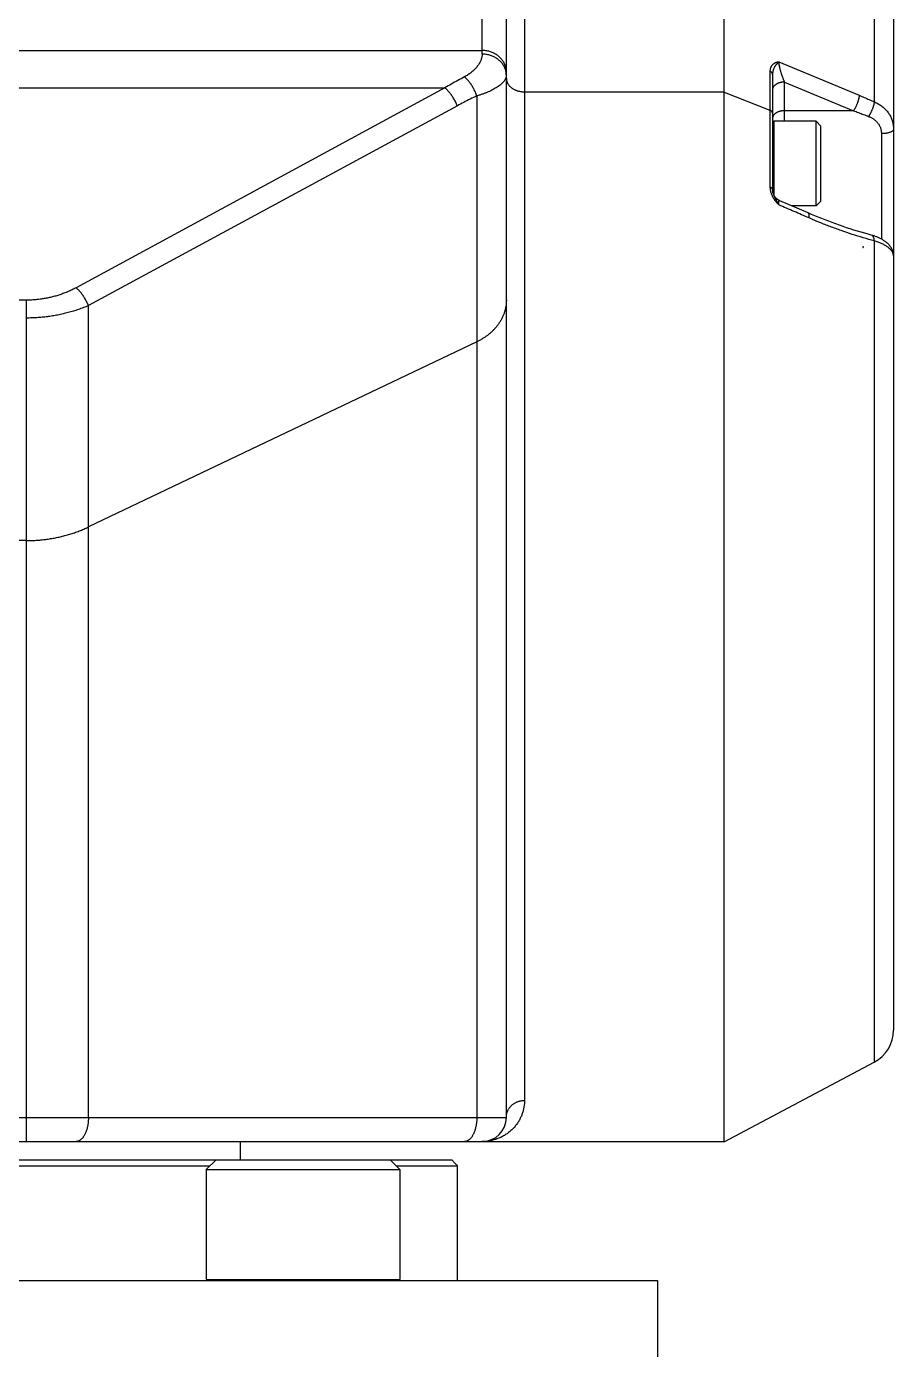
# Model space of a CAD drawing. Extents: x 0 to 3364, y 0 to 2376.
# Drawn here: x 2439.7 to 2511.3, y 1121.1 to 1230.5 of the extents above; entities that cross this region are included whole.
import ezdxf

# ---------------------------------------------------------------- set-up
doc = ezdxf.new("R2010")
doc.units = 0
doc.header["$LTSCALE"] = 185.02
doc.layers.get('0').update_dxf_attribs({"linetype": 'CONTINUOUS'})

msp = doc.modelspace()

# ---------------------------------------------------------------- linework, layer by layer
for p, q in [((2497.3439, 1138.2663), (2497.3439, 1318.3014)), ((2511.3439, 1309.0198), (2511.3439, 1147.5128)), ((2509.7524, 1294.8141), (2509.7524, 1224.2545)), ((2477.3439, 1228.1983), (2477.3439, 1240.3554)), ((2479.3439, 1140.3014), (2479.3439, 1240.3014)), ((2480.8439, 1239.198), (2480.8439, 1141.6995)), ((2347.3439, 1228.5001), (2477.3439, 1228.5001)), ((2501.8745, 1227.5522), (2508.5044, 1224.7928)), ((2501.1317, 1226.7798), (2501.1317, 1217.2084)), ((2501.3439, 1226.5199), (2501.3439, 1216.9954)), ((2350.4176, 1225.4104), (2474.2702, 1225.4104)), ((2474.2702, 1225.4104), (2443.7805, 1208.8872)), ((2480.8439, 1225.0827), (2497.3439, 1225.0827)), ((2497.3439, 1225.0475), (2501.1317, 1223.566)), ((2502.3439, 1225.8872), (2508.0349, 1223.5186)), ((2502.3439, 1222.6457), (2502.3439, 1225.8872)), ((2476.9042, 1224.7435), (2476.9042, 1140.3014)), ((2475.2943, 1223.9305), (2444.8046, 1207.4073)), ((2508.0349, 1223.5186), (2502.3439, 1223.5186)), ((2504.9439, 1222.6457), (2501.4439, 1222.6457)), ((2501.4439, 1222.6457), (2501.4439, 1216.5621)), ((2505.3439, 1222.2457), (2504.9439, 1222.6457)), ((2504.9439, 1215.6457), (2504.9439, 1222.6457)), ((2505.3439, 1216.0457), (2505.3439, 1222.2457)), ((2510.3439, 1221.6239), (2510.3439, 1212.909)), ((2504.2911, 1215.0658), (2501.9472, 1216.0799)), ((2504.9439, 1215.6457), (2502.9514, 1215.6457)), ((2505.3439, 1216.0457), (2504.9439, 1215.6457)), ((2508.7934, 1212.2315), (2508.8439, 1212.2315)), ((2508.8439, 1212.2852), (2508.8439, 1212.2142)), ((2509.7524, 1212.7562), (2509.7524, 1144.8639)), ((2439.6841, 1207.8614), (2417.5259, 1207.8614)), ((2439.6841, 1138.3014), (2439.6841, 1207.8614)), ((2444.8046, 1140.3014), (2444.8046, 1207.4073)), ((2476.9042, 1204.4177), (2444.8046, 1189.1096)), ((2439.6841, 1187.9813), (2385.0037, 1187.9813)), ((2497.3439, 1138.2663), (2509.7524, 1144.8639)), ((2345.3439, 1140.3014), (2479.3439, 1140.3014)), ((2327.3439, 1138.3014), (2497.3439, 1138.3014)), ((2457.3439, 1138.3014), (2457.3439, 1136.8014)), ((2349.8443, 1136.8014), (2474.8438, 1136.8014)), ((2455.3485, 1136.8014), (2454.5485, 1136.0014)), ((2469.7485, 1136.8014), (2470.5485, 1136.0014)), ((2415.0489, 1136.3011), (2454.8482, 1136.3011)), ((2454.5485, 1136.0014), (2470.5485, 1136.0014)), ((2454.5485, 1136.0014), (2454.5485, 1126.9014)), ((2470.2488, 1136.3011), (2475.2858, 1136.3011)), ((2470.5485, 1136.0014), (2470.5485, 1126.9014)), ((2475.2858, 1136.3011), (2475.2858, 1126.8014)), ((2332.8441, 1126.8014), (2491.8438, 1126.8014)), ((2454.5485, 1126.9014), (2470.5485, 1126.9014)), ((2454.5485, 1126.9014), (2454.6485, 1126.8014)), ((2470.5485, 1126.9014), (2470.4485, 1126.8014)), ((2491.8439, 1126.8014), (2491.8439, 1110.1014))]:
    msp.add_line(p, q)
for points in [[(2501.9472, 1216.0799), (2501.938, 1216.0839), (2501.9142, 1216.0949), (2501.8907, 1216.1065), (2501.8675, 1216.1186), (2501.8446, 1216.1314), (2501.8221, 1216.1448), (2501.7999, 1216.1588), (2501.7781, 1216.1733), (2501.7567, 1216.1884), (2501.7357, 1216.2041), (2501.7151, 1216.2203), (2501.695, 1216.237), (2501.6753, 1216.2543), (2501.656, 1216.2721), (2501.6372, 1216.2904), (2501.6189, 1216.3091), (2501.6011, 1216.3283), (2501.5838, 1216.348), (2501.5671, 1216.3682), (2501.5509, 1216.3887), (2501.5352, 1216.4097), (2501.52, 1216.4311), (2501.5055, 1216.4529), (2501.4915, 1216.4751), (2501.4781, 1216.4976), (2501.4653, 1216.5204), (2501.4531, 1216.5436), (2501.4415, 1216.5671), (2501.4305, 1216.5909), (2501.4201, 1216.615), (2501.4104, 1216.6393), (2501.4014, 1216.6639), (2501.3929, 1216.6887), (2501.3852, 1216.7137), (2501.378, 1216.7389), (2501.3716, 1216.7643), (2501.3658, 1216.7899), (2501.3607, 1216.8156), (2501.3563, 1216.8414), (2501.3525, 1216.8673), (2501.3494, 1216.8934), (2501.349, 1216.8979)], [(2509.2601, 1213.3015), (2508.9614, 1213.3864), (2508.6626, 1213.474), (2508.3635, 1213.5643), (2508.0643, 1213.6573), (2507.7656, 1213.7529), (2507.4674, 1213.851), (2507.1698, 1213.9515), (2506.8733, 1214.0544), (2506.5779, 1214.1595), (2506.2836, 1214.2669), (2505.991, 1214.3764), (2505.7001, 1214.4878), (2505.411, 1214.6012), (2505.1242, 1214.7163), (2504.8399, 1214.833), (2504.5579, 1214.9514), (2504.2911, 1215.0658)], [(2511.3439, 1211.5239), (2511.3439, 1211.5374), (2511.343, 1211.5711), (2511.3412, 1211.6046), (2511.3386, 1211.6379), (2511.335, 1211.671), (2511.3305, 1211.704), (2511.3251, 1211.7371), (2511.3187, 1211.77), (2511.3115, 1211.803), (2511.3033, 1211.8361), (2511.2941, 1211.8692), (2511.2839, 1211.9024), (2511.2727, 1211.9358), (2511.2604, 1211.9692), (2511.2471, 1212.0027), (2511.2326, 1212.0363), (2511.2171, 1212.07), (2511.2004, 1212.1034), (2511.1828, 1212.1367), (2511.1641, 1212.1698), (2511.1444, 1212.2026), (2511.1237, 1212.2351), (2511.1021, 1212.2672), (2511.0795, 1212.2989), (2511.0562, 1212.3301), (2511.0319, 1212.3609), (2511.0067, 1212.3914), (2510.9807, 1212.4214), (2510.9537, 1212.4512), (2510.9256, 1212.4807), (2510.8963, 1212.5102), (2510.8658, 1212.5395), (2510.834, 1212.5689), (2510.8007, 1212.5983), (2510.7658, 1212.6277), (2510.7294, 1212.6572), (2510.6912, 1212.6868), (2510.6513, 1212.7165), (2510.6099, 1212.7459), (2510.5671, 1212.7751), (2510.5227, 1212.804), (2510.4769, 1212.8326), (2510.4299, 1212.8607), (2510.3815, 1212.8884), (2510.3321, 1212.9155), (2510.2815, 1212.942), (2510.2299, 1212.9679), (2510.1775, 1212.9931), (2510.1244, 1213.0175), (2510.0706, 1213.0411), (2510.0163, 1213.0639), (2509.9618, 1213.0858), (2509.9069, 1213.1068), (2509.8522, 1213.1269), (2509.7975, 1213.146), (2509.743, 1213.1641), (2509.689, 1213.1812), (2509.6358, 1213.1974), (2509.5833, 1213.2125), (2509.2601, 1213.3015)]]:
    msp.add_lwpolyline(points)
for centre, radius, start, end in [((2501.4439, 1222.5457), 0.1, 90, 180), ((2508.3439, 1147.5128), 3, 298, 360), ((2477.3439, 1140.3014), 2, 270, 360)]:
    msp.add_arc(centre, radius, start, end)
for points, start_tangent, end_tangent in [([(2479.3439, 1226.7113), (2479.3378, 1226.8516), (2479.3193, 1226.9911), (2479.2887, 1227.1289), (2479.2461, 1227.2641), (2479.1917, 1227.3958), (2479.126, 1227.5234), (2479.0492, 1227.6459), (2478.962, 1227.7627), (2478.8648, 1227.873), (2478.7582, 1227.9762), (2478.6428, 1228.0715), (2478.5195, 1228.1585), (2478.3889, 1228.2365), (2478.2519, 1228.3052), (2478.1093, 1228.364), (2477.962, 1228.4126), (2477.8108, 1228.4507), (2477.6568, 1228.4781), (2477.5009, 1228.4946), (2477.3439, 1228.5001)], (0, 1), (-1, 0)), ([(2477.3439, 1228.1983), (2477.3384, 1228.0868), (2477.3216, 1227.9723), (2477.2936, 1227.8552), (2477.2544, 1227.736), (2477.2042, 1227.6153), (2477.143, 1227.4938), (2477.0713, 1227.3721), (2476.9892, 1227.251), (2476.8972, 1227.1312), (2476.7959, 1227.0135), (2476.6858, 1226.8987), (2476.5677, 1226.7878), (2476.4421, 1226.6813), (2476.3099, 1226.5801), (2476.1716, 1226.4847), (2476.0281, 1226.3958), (2475.8801, 1226.3137)], (-0.00000253, -1), (-0.88629912, -0.46311323)), ([(2479.3439, 1226.4397), (2479.3378, 1226.5776), (2479.3193, 1226.7148), (2479.2887, 1226.8502), (2479.2461, 1226.9831), (2479.1917, 1227.1127), (2479.126, 1227.2381), (2479.0492, 1227.3586), (2478.962, 1227.4734), (2478.8648, 1227.5818), (2478.7582, 1227.6832), (2478.6428, 1227.777), (2478.5195, 1227.8625), (2478.3889, 1227.9392), (2478.2519, 1228.0067), (2478.1093, 1228.0645), (2477.962, 1228.1123), (2477.8108, 1228.1497), (2477.6568, 1228.1767), (2477.5009, 1228.1929), (2477.3439, 1228.1983)], (0, 1), (-1, 0)), ([(2501.8745, 1227.5522), (2501.851, 1227.5493), (2501.8282, 1227.5461), (2501.8054, 1227.5425), (2501.7819, 1227.5383), (2501.7571, 1227.5333), (2501.7302, 1227.5273), (2501.7009, 1227.5198), (2501.6693, 1227.5107), (2501.6355, 1227.4996), (2501.5989, 1227.486), (2501.5592, 1227.4691), (2501.5169, 1227.4483), (2501.4715, 1227.4224), (2501.4233, 1227.3901), (2501.3724, 1227.3494), (2501.3202, 1227.2985), (2501.2716, 1227.2394), (2501.2294, 1227.1742), (2501.1945, 1227.1039), (2501.1672, 1227.0289), (2501.1475, 1226.9495), (2501.1357, 1226.8663), (2501.1317, 1226.7798)], (-0.99388801, -0.11039306), (-0.00000279, -1)), ([(2501.8745, 1227.5522), (2501.8577, 1227.5388), (2501.8414, 1227.5253), (2501.8251, 1227.5114), (2501.8084, 1227.4966), (2501.7906, 1227.4804), (2501.7714, 1227.4623), (2501.7505, 1227.4418), (2501.7279, 1227.419), (2501.7038, 1227.3934), (2501.6776, 1227.3644), (2501.6493, 1227.3314), (2501.6191, 1227.294), (2501.5866, 1227.251), (2501.5522, 1227.2013), (2501.5158, 1227.1433), (2501.4786, 1227.0761), (2501.4439, 1227.003), (2501.4137, 1226.9268), (2501.3888, 1226.8487), (2501.3693, 1226.7688), (2501.3552, 1226.6872), (2501.3468, 1226.6041), (2501.3439, 1226.5199)], (-0.78865069, -0.61484152), (-0.00000123, -1)), ([(2502.3439, 1225.8872), (2502.3107, 1225.9651), (2502.2776, 1226.0457), (2502.245, 1226.1284), (2502.213, 1226.2126), (2502.1819, 1226.2978), (2502.1516, 1226.3836), (2502.1226, 1226.4693), (2502.0948, 1226.5545), (2502.0684, 1226.6387), (2502.0435, 1226.7216), (2502.0201, 1226.8027), (2501.9985, 1226.8817), (2501.9784, 1226.9584), (2501.9602, 1227.0325), (2501.9436, 1227.1036), (2501.9289, 1227.1716), (2501.9159, 1227.2365), (2501.9046, 1227.2981), (2501.8951, 1227.3565), (2501.8873, 1227.4113), (2501.8813, 1227.4623), (2501.877, 1227.5093), (2501.8745, 1227.5522)], (-0.39910177, 0.91690663), (-0.0417774, 0.99912694)), ([(2475.8801, 1226.3137), (2475.3328, 1226.0208), (2474.7961, 1225.7197), (2474.2702, 1225.4104)], (-0.88630058, -0.46311044), (-0.85668277, -0.5158436)), ([(2476.9042, 1224.7435), (2476.8511, 1224.8874), (2476.7923, 1225.0305), (2476.7279, 1225.1718), (2476.6584, 1225.3105), (2476.5842, 1225.4458), (2476.5058, 1225.5769), (2476.4236, 1225.7029), (2476.3381, 1225.8232), (2476.2499, 1225.9369), (2476.1594, 1226.0435), (2476.0672, 1226.1422), (2475.9739, 1226.2325), (2475.8801, 1226.3137)], (-0.32779927, 0.94474739), (-0.77489334, 0.63209201)), ([(2479.3439, 1226.4397), (2479.3347, 1226.3393), (2479.3067, 1226.2362), (2479.26, 1226.1308), (2479.1947, 1226.0235), (2479.111, 1225.9149), (2479.0091, 1225.8056), (2478.8895, 1225.6961), (2478.7527, 1225.5871), (2478.5994, 1225.4792), (2478.4306, 1225.3733), (2478.2471, 1225.27), (2478.0502, 1225.1702), (2477.8409, 1225.0744), (2477.6205, 1224.9833), (2477.3901, 1224.8974), (2477.1509, 1224.8174), (2476.9042, 1224.7435)], (-0.00000183, -1), (-0.96242066, -0.27156303)), ([(2479.3439, 1226.1861), (2479.3474, 1226.1108), (2479.3579, 1226.0358), (2479.3753, 1225.9616), (2479.3996, 1225.8884), (2479.4306, 1225.8166), (2479.4681, 1225.7465), (2479.5121, 1225.6784), (2479.5623, 1225.6128), (2479.6185, 1225.5498), (2479.6804, 1225.4897), (2479.7477, 1225.4329), (2479.8201, 1225.3797), (2479.8973, 1225.3301), (2479.9789, 1225.2846), (2480.0646, 1225.2433), (2480.1538, 1225.2064), (2480.2463, 1225.174), (2480.3416, 1225.1464), (2480.4393, 1225.1236), (2480.5388, 1225.1057), (2480.6397, 1225.0929), (2480.7416, 1225.0852), (2480.8439, 1225.0827)], (0, -1), (1, 0)), ([(2501.3439, 1226.5199), (2501.3416, 1226.5517), (2501.3346, 1226.5831), (2501.3231, 1226.6138), (2501.3071, 1226.6434), (2501.2868, 1226.6715), (2501.2626, 1226.6979), (2501.2346, 1226.7221), (2501.2032, 1226.744), (2501.1688, 1226.7633), (2501.1317, 1226.7798)], (0, 1), (-0.93129504, 0.36426576)), ([(2475.2943, 1223.9305), (2475.2335, 1224.0746), (2475.1665, 1224.2178), (2475.0939, 1224.3592), (2475.0161, 1224.4979), (2474.9335, 1224.6329), (2474.8467, 1224.7636), (2474.7563, 1224.8889), (2474.6629, 1225.0082), (2474.5669, 1225.1207), (2474.4691, 1225.2257), (2474.37, 1225.3224), (2474.2702, 1225.4104)], (-0.37126281, 0.92852783), (-0.76760589, 0.64092215)), ([(2502.3439, 1225.8872), (2502.2614, 1225.885), (2502.1794, 1225.8786), (2502.0985, 1225.868), (2502.0192, 1225.8533), (2501.9423, 1225.8345), (2501.868, 1225.8119), (2501.797, 1225.7854), (2501.7297, 1225.7554), (2501.6667, 1225.7221), (2501.6082, 1225.6856), (2501.5548, 1225.6462), (2501.5068, 1225.6041), (2501.4645, 1225.5598), (2501.4282, 1225.5134), (2501.3981, 1225.4653), (2501.3745, 1225.4158), (2501.3576, 1225.3653), (2501.3474, 1225.3141), (2501.3439, 1225.2625)], (-1, 0), (0, -1)), ([(2476.9042, 1224.7435), (2476.3568, 1224.4799), (2475.8202, 1224.2089), (2475.2943, 1223.9305)], (-0.90492994, -0.42556057), (-0.87919605, -0.47646019)), ([(2508.5044, 1224.7928), (2508.5003, 1224.7348), (2508.493, 1224.6726), (2508.4824, 1224.6066), (2508.4687, 1224.5374), (2508.452, 1224.4655), (2508.4323, 1224.3913), (2508.4098, 1224.3153), (2508.3847, 1224.2382), (2508.3571, 1224.1603), (2508.3273, 1224.0824), (2508.2954, 1224.0048), (2508.2617, 1223.9283), (2508.2264, 1223.8532), (2508.1897, 1223.7802), (2508.152, 1223.7098), (2508.1134, 1223.6424), (2508.0743, 1223.5785), (2508.0349, 1223.5186)], (-0.04325807, -0.99906393), (-0.5637587, -0.82593955)), ([(2508.5044, 1224.7928), (2508.9206, 1224.6175), (2509.3366, 1224.438), (2509.7524, 1224.2545)], (0.92323015, -0.38424744), (0.91305853, -0.40782854)), ([(2509.7524, 1224.2545), (2509.7453, 1224.1973), (2509.735, 1224.1358), (2509.7214, 1224.0706), (2509.7047, 1224.0021), (2509.685, 1223.9307), (2509.6624, 1223.857), (2509.6371, 1223.7815), (2509.6093, 1223.7048), (2509.5792, 1223.6273), (2509.547, 1223.5497), (2509.5128, 1223.4725), (2509.4771, 1223.3962), (2509.4399, 1223.3214), (2509.4017, 1223.2486), (2509.3625, 1223.1784), (2509.3229, 1223.1112), (2509.2829, 1223.0475)], (-0.09748144, -0.99523734), (-0.54380324, -0.83921275)), ([(2509.7524, 1224.2545), (2509.9093, 1224.1821), (2510.0605, 1224.102), (2510.2053, 1224.0143), (2510.3433, 1223.9192), (2510.4739, 1223.817), (2510.5968, 1223.708), (2510.7115, 1223.5924), (2510.8175, 1223.4705), (2510.9147, 1223.3426), (2511.0027, 1223.209), (2511.0811, 1223.0701), (2511.1498, 1222.9262), (2511.2084, 1222.7775), (2511.2568, 1222.6246), (2511.2947, 1222.4677), (2511.322, 1222.3073), (2511.3384, 1222.1439), (2511.3439, 1221.9779)], (0.91928412, -0.3935946), (0.00000256, -1)), ([(2501.3439, 1223.3062), (2501.342, 1223.3351), (2501.3362, 1223.3637), (2501.3267, 1223.3918), (2501.3134, 1223.419), (2501.2965, 1223.4451), (2501.2763, 1223.4699), (2501.2528, 1223.4932), (2501.2263, 1223.5146), (2501.1972, 1223.534), (2501.1655, 1223.5512), (2501.1317, 1223.566)], (0, 1), (-0.93129509, 0.36426563)), ([(2502.3439, 1223.5186), (2502.2614, 1223.5165), (2502.1794, 1223.5101), (2502.0985, 1223.4995), (2502.0192, 1223.4847), (2501.9423, 1223.466), (2501.868, 1223.4433), (2501.797, 1223.4169), (2501.7297, 1223.3869), (2501.6667, 1223.3535), (2501.6082, 1223.317), (2501.5548, 1223.2776), (2501.5068, 1223.2356), (2501.4645, 1223.1912), (2501.4282, 1223.1448), (2501.3981, 1223.0967), (2501.3745, 1223.0472), (2501.3576, 1222.9967), (2501.3474, 1222.9455), (2501.3439, 1222.8939)], (-1, 0), (0, -1)), ([(2508.0349, 1223.5186), (2508.4511, 1223.3652), (2508.8671, 1223.2082), (2509.2829, 1223.0475)], (0.93963103, -0.34218931), (0.93139292, -0.36401541)), ([(2509.2829, 1223.0475), (2509.3875, 1223.0035), (2509.4883, 1222.9546), (2509.5849, 1222.9009), (2509.6768, 1222.8427), (2509.7639, 1222.7798), (2509.8458, 1222.7126), (2509.9223, 1222.6412), (2509.993, 1222.5657), (2510.0578, 1222.4862), (2510.1164, 1222.4029), (2510.1687, 1222.3161), (2510.2145, 1222.2258), (2510.2536, 1222.1323), (2510.2858, 1222.0357), (2510.3111, 1221.9363), (2510.3293, 1221.8344), (2510.3403, 1221.7301), (2510.3439, 1221.6239)], (0.93139252, -0.36401646), (0.00000437, -1)), ([(2511.3439, 1221.9779), (2511.3405, 1221.9487), (2511.3303, 1221.9196), (2511.3133, 1221.891), (2511.2898, 1221.8629), (2511.2597, 1221.8357), (2511.2234, 1221.8094), (2511.1811, 1221.7843), (2511.1331, 1221.7604), (2511.0797, 1221.7381), (2511.0212, 1221.7174), (2510.9582, 1221.6985), (2510.8909, 1221.6815), (2510.8199, 1221.6665), (2510.7456, 1221.6537), (2510.6686, 1221.643), (2510.5894, 1221.6347), (2510.5085, 1221.6287), (2510.4265, 1221.6251), (2510.3439, 1221.6239)], (0, -1), (-1, 0)), ([(2501.1317, 1217.2084), (2501.1353, 1217.1107), (2501.1458, 1217.0111), (2501.1633, 1216.9101), (2501.1877, 1216.8082), (2501.2187, 1216.706), (2501.2563, 1216.6038), (2501.3001, 1216.5027), (2501.3483, 1216.4059), (2501.3983, 1216.3166), (2501.4471, 1216.2377), (2501.493, 1216.1693), (2501.5363, 1216.1092), (2501.5766, 1216.0566), (2501.6138, 1216.0104), (2501.6482, 1215.9696), (2501.6801, 1215.9331), (2501.7097, 1215.9004), (2501.7366, 1215.8716), (2501.7613, 1215.8457), (2501.7844, 1215.8221), (2501.8066, 1215.7999), (2501.8285, 1215.7784), (2501.8509, 1215.7568), (2501.8745, 1215.7344)], (-0.00000254, -1), (0.72923009, -0.68426857)), ([(2501.3439, 1216.9954), (2501.3416, 1217.0215), (2501.3346, 1217.0472), (2501.3231, 1217.0724), (2501.3071, 1217.0966), (2501.2868, 1217.1197), (2501.2626, 1217.1413), (2501.2346, 1217.1612), (2501.2032, 1217.1792), (2501.1688, 1217.195), (2501.1317, 1217.2084)], (0.00000056, 1), (-0.95223224, 0.3053748)), ([(2501.3439, 1216.9954), (2501.3465, 1216.9268), (2501.349, 1216.8979)], (-0.00000024, -1), (0.09995023, -0.99499244)), ([(2501.349, 1216.8979), (2501.354, 1216.856), (2501.3665, 1216.7835), (2501.3839, 1216.7093), (2501.4061, 1216.6338), (2501.4329, 1216.5568), (2501.4642, 1216.4789), (2501.4986, 1216.4023), (2501.5343, 1216.3294), (2501.5692, 1216.2626), (2501.602, 1216.2026), (2501.6329, 1216.1479), (2501.6617, 1216.098), (2501.6882, 1216.0525), (2501.7128, 1216.0108), (2501.7356, 1215.9721), (2501.7568, 1215.9363), (2501.776, 1215.9036), (2501.7936, 1215.8736), (2501.8101, 1215.8454), (2501.826, 1215.8182), (2501.8416, 1215.7913), (2501.8576, 1215.7636), (2501.8745, 1215.7345)], (0.09995023, -0.99499244), (0.49917155, -0.86650318)), ([(2501.8745, 1215.7344), (2501.8683, 1215.7849), (2501.8637, 1215.8318), (2501.8609, 1215.8752), (2501.8598, 1215.9149), (2501.8604, 1215.9508), (2501.8627, 1215.9827), (2501.8667, 1216.0106), (2501.8726, 1216.0344), (2501.8802, 1216.054), (2501.8897, 1216.069), (2501.901, 1216.0793), (2501.9142, 1216.0847), (2501.9292, 1216.0851), (2501.946, 1216.0804), (2501.9472, 1216.0799)], (-0.13410132, 0.99096763), (0.91806575, -0.39642816)), ([(2504.3631, 1214.6517), (2503.1298, 1215.1887), (2501.8745, 1215.7344)], (-0.91675722, 0.39944487), (-0.91716938, 0.39849758)), ([(2504.3631, 1214.6517), (2504.3716, 1214.7143), (2504.3768, 1214.773), (2504.3787, 1214.8275), (2504.3772, 1214.8772), (2504.3725, 1214.922), (2504.3644, 1214.9614), (2504.3531, 1214.9952), (2504.3386, 1215.0232), (2504.3211, 1215.0451), (2504.3006, 1215.0609), (2504.2911, 1215.0658)], (0.15540374, 0.98785104), (-0.91772806, 0.39720927)), ([(2509.7524, 1212.7562), (2508.8432, 1213.0145), (2507.9279, 1213.2993), (2507.0166, 1213.6079), (2506.1161, 1213.9374), (2505.2303, 1214.2861), (2504.3631, 1214.6517)], (-0.96531924, 0.26107232), (-0.91675721, 0.39944489)), ([(2509.7524, 1212.7562), (2509.7484, 1212.8244), (2509.7412, 1212.8886), (2509.7307, 1212.9484), (2509.7171, 1213.0033), (2509.7004, 1213.0529), (2509.6807, 1213.0969), (2509.6583, 1213.135), (2509.6332, 1213.1669), (2509.6056, 1213.1923), (2509.5758, 1213.2112), (2509.5445, 1213.2232)], (-0.03278627, 0.99946239), (-0.96515908, 0.26166382)), ([(2508.8439, 1212.2852), (2508.8187, 1212.2583), (2508.7934, 1212.2315)], (-0.68421447, -0.72928085), (-0.68626855, -0.72734825)), ([(2508.7934, 1212.2315), (2508.8103, 1212.2257), (2508.8271, 1212.22), (2508.8439, 1212.2142)], (0.94598139, -0.32422094), (0.94637358, -0.32307437)), ([(2511.3439, 1211.5239), (2511.3385, 1211.5975), (2511.3221, 1211.6723), (2511.2951, 1211.7479), (2511.2574, 1211.8241), (2511.2093, 1211.9005), (2511.1509, 1211.9769), (2511.0825, 1212.0528), (2511.0042, 1212.1279), (2510.9163, 1212.202), (2510.8192, 1212.2746), (2510.7131, 1212.3452), (2510.5984, 1212.4137), (2510.4754, 1212.4795), (2510.3445, 1212.5423), (2510.2063, 1212.6018), (2510.0612, 1212.6575), (2509.9097, 1212.7091), (2509.7524, 1212.7562)], (-0.00000667, 1), (-0.96288672, 0.26990583)), ([(2443.7805, 1208.8872), (2443.4522, 1208.7187), (2443.1194, 1208.5661), (2442.7827, 1208.4291), (2442.4428, 1208.3075), (2442.1003, 1208.201), (2441.756, 1208.1096), (2441.4109, 1208.0328), (2441.065, 1207.9706), (2440.7186, 1207.9225), (2440.3724, 1207.8884), (2440.0273, 1207.8681), (2439.6841, 1207.8614)], (-0.8791967, -0.47645897), (-1, -0.00000172)), ([(2444.8046, 1207.4073), (2444.7437, 1207.5514), (2444.6768, 1207.6946), (2444.6041, 1207.836), (2444.5263, 1207.9746), (2444.4437, 1208.1097), (2444.357, 1208.2404), (2444.2666, 1208.3657), (2444.1731, 1208.485), (2444.0771, 1208.5975), (2443.9793, 1208.7025), (2443.8802, 1208.7992), (2443.7805, 1208.8872)], (-0.37126281, 0.92852783), (-0.76760589, 0.64092215)), ([(2479.3439, 1207.8536), (2479.3343, 1207.6051), (2479.3054, 1207.3581), (2479.2577, 1207.1139), (2479.1916, 1206.8739), (2479.1079, 1206.6392), (2479.0075, 1206.4111), (2478.8913, 1206.1905), (2478.7604, 1205.9783), (2478.6161, 1205.7753), (2478.4595, 1205.5821), (2478.2919, 1205.399), (2478.1145, 1205.2266), (2477.9284, 1205.0648), (2477.7347, 1204.9139), (2477.5346, 1204.7739), (2477.3289, 1204.6446), (2477.1185, 1204.5259), (2476.9042, 1204.4177)], (0, -1), (-0.90261328, -0.4304524)), ([(2444.8046, 1207.4073), (2444.3942, 1207.2388), (2443.9782, 1207.0862), (2443.5574, 1206.9492), (2443.1325, 1206.8276), (2442.7043, 1206.7211), (2442.274, 1206.6297), (2441.8426, 1206.553), (2441.4102, 1206.4907), (2440.9772, 1206.4426), (2440.5445, 1206.4085), (2440.1131, 1206.3882), (2439.6841, 1206.3815)], (-0.917487, -0.39776577), (-1, -0.00000219)), ([(2439.6841, 1187.9813), (2440.0838, 1187.9877), (2440.4832, 1188.0069), (2440.8825, 1188.0389), (2441.2812, 1188.084), (2441.6794, 1188.1421), (2442.0768, 1188.2136), (2442.473, 1188.2987), (2442.8678, 1188.3975), (2443.2608, 1188.5105), (2443.6516, 1188.6378), (2444.0395, 1188.7799), (2444.4241, 1188.9371), (2444.8046, 1189.1096)], (1, 0), (0.90261328, 0.4304524)), ([(2480.8439, 1141.6995), (2480.8333, 1141.4348), (2480.8005, 1141.1659), (2480.7439, 1140.8928), (2480.662, 1140.6182), (2480.5538, 1140.3448), (2480.4181, 1140.0751), (2480.2547, 1139.8125), (2480.0635, 1139.5604), (2479.8447, 1139.3221), (2479.5995, 1139.1012), (2479.3295, 1138.9011), (2479.0366, 1138.7252), (2478.7239, 1138.5767), (2478.3942, 1138.458), (2478.0516, 1138.3716), (2477.7001, 1138.319), (2477.4027, 1138.3019)], (0.00000996, -1), (-0.99986672, -0.01632599)), ([(2479.3439, 1140.3014), (2479.3478, 1140.4011), (2479.3592, 1140.5004), (2479.3782, 1140.5986), (2479.4047, 1140.6953), (2479.4385, 1140.79), (2479.4795, 1140.8822), (2479.5274, 1140.9714), (2479.5821, 1141.0573), (2479.6431, 1141.1392), (2479.7103, 1141.2169), (2479.7833, 1141.29), (2479.8617, 1141.358), (2479.945, 1141.4206), (2480.033, 1141.4775), (2480.1251, 1141.5285), (2480.2208, 1141.5731), (2480.3197, 1141.6113), (2480.4213, 1141.6428), (2480.5251, 1141.6675), (2480.6305, 1141.6852), (2480.7369, 1141.6959), (2480.8439, 1141.6995)], (0, 1), (1, 0)), ([(2444.8046, 1140.3014), (2444.8026, 1140.1758), (2444.7965, 1140.0507), (2444.7864, 1139.9266), (2444.7724, 1139.804), (2444.7544, 1139.6834), (2444.7327, 1139.5652), (2444.7071, 1139.4498), (2444.6779, 1139.3379), (2444.6452, 1139.2298), (2444.609, 1139.1258), (2444.5696, 1139.0266), (2444.527, 1138.9323), (2444.4815, 1138.8435), (2444.4333, 1138.7604), (2444.3824, 1138.6834), (2444.3292, 1138.6128), (2444.2738, 1138.5488), (2444.2165, 1138.4918), (2444.1575, 1138.4419), (2444.0969, 1138.3993), (2444.0352, 1138.3642), (2443.9724, 1138.3368), (2443.9088, 1138.3172), (2443.8448, 1138.3054), (2443.7805, 1138.3014)], (0, -1), (-1, 0)), ([(2476.9042, 1140.3014), (2476.9021, 1140.1758), (2476.8961, 1140.0507), (2476.886, 1139.9266), (2476.872, 1139.804), (2476.854, 1139.6834), (2476.8322, 1139.5652), (2476.8067, 1139.4498), (2476.7775, 1139.3379), (2476.7447, 1139.2298), (2476.7086, 1139.1258), (2476.6691, 1139.0266), (2476.6266, 1138.9323), (2476.5811, 1138.8435), (2476.5329, 1138.7604), (2476.482, 1138.6834), (2476.4288, 1138.6128), (2476.3734, 1138.5488), (2476.3161, 1138.4918), (2476.2571, 1138.4419), (2476.1965, 1138.3993), (2476.1348, 1138.3642), (2476.072, 1138.3368), (2476.0084, 1138.3172), (2475.9444, 1138.3054), (2475.8801, 1138.3014)], (0, -1), (-1, 0)), ([(2477.4027, 1138.3019), (2477.3439, 1138.3014)], (-0.99986672, -0.01632599), (-1, -0.00000339)), ([(2474.8439, 1136.8015), (2475.0365, 1136.5828), (2475.2858, 1136.3011)], (0.65971908, -0.7515123), (0.66370804, -0.74799173))]:
    msp.add_spline(points, degree=3, dxfattribs=dict(start_tangent=start_tangent, end_tangent=end_tangent))

doc.saveas('drawing.dxf')
